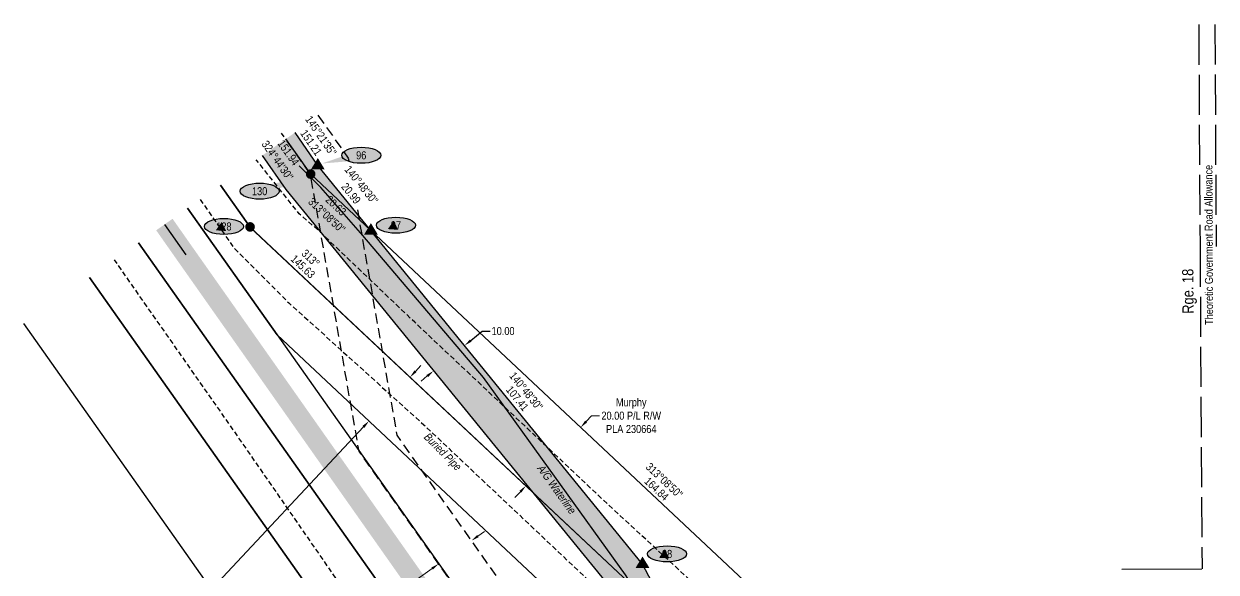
# Model space of a CAD drawing. Extents: x 519217 to 529401, y 6048073 to 6055420.
# Drawn here: x 526175 to 527664, y 6049132 to 6049816 of the extents above; entities that cross this region are included whole.
import ezdxf
from ezdxf.enums import TextEntityAlignment as Align

# ---------------------------------------------------------------- set-up
doc = ezdxf.new("R2010")
doc.units = 0
doc.header["$LTSCALE"] = 5
doc.header["$PDSIZE"] = 0.5
for name, pattern in [('foc-ACCESSROAD', [3.75, 2.5, -1.25]), ('foc-UNSURVEYED', [12.5, 10, -2.5]), ('UG_PIPE', [1.875, 1.25, -0.625])]:
    doc.linetypes.add(name, pattern=pattern)
doc.layers.get('Defpoints').update_dxf_attribs({"color": 9})
for name, color, linetype in [('AS-PIPE-AG', 44, 'Continuous'), ('AS-PIPE-UG', 44, 'UG_PIPE'), ('AS-PIPE-UG-T', 44, 'Continuous'), ('AS-ROADS', 254, 'Continuous'), ('C-AR', 13, 'foc-ACCESSROAD'), ('C-RW', 13, 'Continuous'), ('D-TXT', 6, 'Continuous'), ('F-RW', 190, 'Continuous'), ('L-BD1', 253, 'Continuous'), ('L-MON', 1, 'Continuous'), ('L-ROAD-T', 7, 'Continuous'), ('L-SEC', 7, 'Continuous'), ('L-USEC', 7, 'foc-UNSURVEYED'), ('P-ELEVATION', 7, 'Continuous'), ('P-PROPOSED', 10, 'Continuous'), ('P-PROPOSED-H', 21, 'Continuous'), ('P-STATION', 7, 'Continuous'), ('P-TXT', 4, 'Continuous')]:
    doc.layers.add(name, color=color, linetype=linetype)
doc.layers.add('C-RW-T', color=13, linetype='Continuous', lineweight=9)
doc.styles.add('80', font='ARIALN.TTF', dxfattribs={"height": 10})
doc.styles.add('80CG', font='ARIALN.TTF', dxfattribs={"height": 10})
doc.styles.add('80L', font='ARIALN.TTF', dxfattribs={"height": 10})
doc.dimstyles.new('Compass 5 000', dxfattribs={"dimscale": 5, "dimtxt": 9, "dimasz": 2, "dimexe": 0.2, "dimexo": 0.0625, "dimgap": 0.5, "dimtad": 0, "dimtih": 1, "dimtoh": 1, "dimzin": 0, "dimdsep": 46, "dimtxsty": '80CG', "dimcen": 0.1, "dimse1": 1, "dimse2": 1, "dimclrd": 256, "dimclrt": 256, "dimaunit": 1, "dimadec": 4, "dimazin": 0, "dimtfac": 0.06, "dimtofl": 0, "dimtmove": 0, "dimatfit": 1, "dimfxl": 0.2, "dimtolj": 1, "dimtzin": 0, "dimlwd": -1, "dimarcsym": 0})

# ---------------------------------------------------------------- blocks, each defined once
blk = doc.blocks.new('*D648')
at = {"layer": 'C-RW-T', "transparency": 16777216}
for p, q in [((526877.3, 6049320.2), (526884.2, 6049327.5)), ((526884.2, 6049327.5), (526894.2, 6049327.5)), ((526795.3, 6049232.7), (526788.5, 6049225.4))]:
    blk.add_line(p, q, dxfattribs=at)
for points in [[(526876.1, 6049321.4), (526878.6, 6049319.1), (526870.5, 6049312.9)], [(526794.1, 6049233.9), (526796.5, 6049231.6), (526802.1, 6049240)]]:
    blk.add_solid(points, dxfattribs=at)
at = {"layer": 'Defpoints', "color": 0, "transparency": 16777216}
for p in [(526870.5, 6049312.9), (526875.5, 6049308.3), (526807.1, 6049235.4)]:
    blk.add_point(p, dxfattribs=at)
at = {"layer": 'C-RW-T', "transparency": 16777216, "insert": (526933.7, 6049327.5), "char_height": 10, "attachment_point": 5, "style": '80CG'}
blk.add_mtext('\\A1;Murphy\\P20.00 P/L R/W\\PPLA 230664', dxfattribs=at)
blk = doc.blocks.new('*D650')
at = {"layer": 'C-RW-T', "transparency": 16777216}
for p, q in [((526746.4, 6049084.8), (526754.6, 6049090.5)), ((526668.8, 6049029.9), (526524.1, 6048927.7)), ((526524.1, 6048927.7), (526514.1, 6048927.7))]:
    blk.add_line(p, q, dxfattribs=at)
for points in [[(526745.4, 6049086.1), (526747.4, 6049083.4), (526738.2, 6049079)], [(526667.8, 6049031.3), (526669.8, 6049028.6), (526677, 6049035.7)]]:
    blk.add_solid(points, dxfattribs=at)
at = {"layer": 'Defpoints', "color": 0, "transparency": 16777216}
for p in [(526578.2, 6049305.5), (526516.9, 6049262.2), (526677, 6049035.7)]:
    blk.add_point(p, dxfattribs=at)
at = {"layer": 'C-RW-T', "transparency": 16777216, "insert": (526465.1, 6048927.7), "char_height": 10, "attachment_point": 5, "style": '80CG'}
blk.add_mtext('\\A1;Murphy\\P15.00 Access R/W\\PPlan 862 1718\\PLOC 851574', dxfattribs=at)
blk = doc.blocks.new('*D653')
at = {"layer": 'C-RW-T', "transparency": 16777216}
for p, q in [((526664.2, 6049382.8), (526671, 6049390.1)), ((526599.2, 6049313.6), (526395, 6049095.6)), ((526395, 6049095.6), (526385, 6049095.6))]:
    blk.add_line(p, q, dxfattribs=at)
for points in [[(526663, 6049384), (526665.4, 6049381.7), (526657.4, 6049375.6)], [(526598, 6049314.7), (526600.5, 6049312.4), (526606.1, 6049320.9)]]:
    blk.add_solid(points, dxfattribs=at)
at = {"layer": 'Defpoints', "color": 0, "transparency": 16777216}
for p in [(526606.1, 6049320.9), (526853.4, 6049191.8), (526802.1, 6049137.1)]:
    blk.add_point(p, dxfattribs=at)
at = {"layer": 'C-RW-T', "transparency": 16777216, "insert": (526345.9, 6049095.6), "char_height": 10, "attachment_point": 5, "style": '80CG'}
blk.add_mtext('\\A1;Murphy\\P15.00 P/L R/W\\PPLA 120550', dxfattribs=at)
blk = doc.blocks.new('*D652')
at = {"layer": 'Defpoints', "color": 0, "transparency": 16777216}
for p in [(526683, 6049467.1), (526644.3, 6049435.5), (526725.5, 6049415)]:
    blk.add_point(p, dxfattribs=at)
at = {"layer": 'P-TXT', "transparency": 16777216}
for p, q in [((526733.3, 6049421.3), (526747.7, 6049433.1)), ((526747.7, 6049433.1), (526757.7, 6049433.1)), ((526679, 6049377.1), (526671.3, 6049370.8))]:
    blk.add_line(p, q, dxfattribs=at)
for points in [[(526732.2, 6049422.6), (526734.3, 6049420), (526725.5, 6049415)], [(526678, 6049378.4), (526680.1, 6049375.8), (526686.8, 6049383.4)]]:
    blk.add_solid(points, dxfattribs=at)
at = {"layer": 'P-TXT', "transparency": 16777216, "insert": (526773.6, 6049433.1), "char_height": 10, "attachment_point": 5, "style": '80CG'}
blk.add_mtext('\\A1;10.00', dxfattribs=at)
blk = doc.blocks.new('fdia')
at = {"color": 255, "const_width": 1}
blk.add_lwpolyline([(-0.5, 0, 1), (0.5, 0, 1)], format="xyb", close=True, dxfattribs=at)
blk = doc.blocks.new('Fdiaa')
blk.add_blockref('fdia', (0, 0))
blk = doc.blocks.new('fdib')
at = {"color": 1, "const_width": 1.6}
blk.add_lwpolyline([(-0.4, 0, 1), (0.4, 0, 1)], format="xyb", close=True, dxfattribs=at)
at = {"color": 1}
blk.add_circle((0, 0), 0.8, dxfattribs=at)
blk = doc.blocks.new('Fdibb')
blk.add_blockref('fdib', (0, 0))
blk = doc.blocks.new('fdicc')
for name in ['Fdibb', 'Fdiaa']:
    blk.add_blockref(name, (0, 0))
blk = doc.blocks.new('FDI')
blk.add_blockref('fdicc', (0, 0))
blk = doc.blocks.new('TRIA')
blk.add_hatch(color=255).paths.add_polyline_path([(-0.04, 1.52), (-1.47, -0.87), (1.39, -0.87)])
blk = doc.blocks.new('Hybrid_EC')
at = {"color": 251}
for points in [[(-1.3, -0.74), (0, 1.42), (1.3, -0.74)], [(0.47, -0.26), (0, 0.53), (-0.47, -0.26)]]:
    blk.add_lwpolyline(points, close=True, dxfattribs=at)
at = {"layer": 'Defpoints'}
blk.add_circle((0, 0), 0.05, dxfattribs=at)
at = {"xscale": 1.2, "yscale": 1.2, "zscale": 1.2}
blk.add_blockref('TRIA', (0.05, 0.06), dxfattribs=at)
blk = doc.blocks.new('*U640')
at = {"layer": 'P-ELEVATION'}
h = blk.add_hatch(color=111, dxfattribs=at)
h.dxf.hatch_style = 1
edge = h.paths.add_edge_path()
edge.add_ellipse((0, 0), major_axis=(-24.4, 0), ratio=0.410256, start_angle=0, end_angle=360)
at = {"layer": 'P-ELEVATION', "color": 7, "flags": 128}
blk.add_lwpolyline([(0, 0, 12.5, 0, 0), (-10.1, -4.8, 0, 0, 0)], format="xyseb", dxfattribs=at)
at = {"layer": 'P-ELEVATION', "color": 7}
blk.add_ellipse((0, 0), major_axis=(-24.4, 0), ratio=0.410256, dxfattribs=at)
at = {"layer": 'P-ELEVATION', "style": '80'}
blk.add_attdef('ELEVATION', text='', height=10, dxfattribs=at).set_placement((0, 0), align=Align.MIDDLE_CENTER)
blk = doc.blocks.new('*U642')
at = {"layer": 'P-ELEVATION'}
h = blk.add_hatch(color=111, dxfattribs=at)
h.dxf.hatch_style = 1
edge = h.paths.add_edge_path()
edge.add_ellipse((0, 0), major_axis=(-24.4, 0), ratio=0.410256, start_angle=0, end_angle=360)
at = {"layer": 'P-ELEVATION', "color": 7, "flags": 128}
blk.add_lwpolyline([(0, 0, 12.5, 0, 0), (58.6, 17.3, 0, 0, 0)], format="xyseb", dxfattribs=at)
at = {"layer": 'P-ELEVATION', "color": 7}
blk.add_ellipse((0, 0), major_axis=(-24.4, 0), ratio=0.410256, dxfattribs=at)
at = {"layer": 'P-ELEVATION', "style": '80'}
blk.add_attdef('ELEVATION', text='', height=10, dxfattribs=at).set_placement((0, 0), align=Align.MIDDLE_CENTER)
blk = doc.blocks.new('*U641')
at = {"layer": 'P-ELEVATION'}
h = blk.add_hatch(color=111, dxfattribs=at)
h.dxf.hatch_style = 1
edge = h.paths.add_edge_path()
edge.add_ellipse((0, 0), major_axis=(-24.4, 0), ratio=0.410256, start_angle=0, end_angle=360)
at = {"layer": 'P-ELEVATION', "color": 7, "flags": 128}
blk.add_lwpolyline([(0, 0, 12.5, 0, 0), (-49.4, -10.3, 0, 0, 0)], format="xyseb", dxfattribs=at)
at = {"layer": 'P-ELEVATION', "color": 7}
blk.add_ellipse((0, 0), major_axis=(-24.4, 0), ratio=0.410256, dxfattribs=at)
at = {"layer": 'P-ELEVATION', "style": '80'}
blk.add_attdef('ELEVATION', text='', height=10, dxfattribs=at).set_placement((0, 0), align=Align.MIDDLE_CENTER)
blk = doc.blocks.new('*D762')
at = {"layer": 'C-RW-T', "transparency": 16777216}
for p, q in [((526742.2, 6049177.2), (526750.3, 6049183)), ((526685.1, 6049136.9), (526487.7, 6048997.4)), ((526487.7, 6048997.4), (526477.7, 6048997.4))]:
    blk.add_line(p, q, dxfattribs=at)
for points in [[(526741.2, 6049178.6), (526743.1, 6049175.9), (526734, 6049171.5)], [(526684.1, 6049138.2), (526686, 6049135.5), (526693.2, 6049142.6)]]:
    blk.add_solid(points, dxfattribs=at)
at = {"layer": 'Defpoints', "color": 0, "transparency": 16777216}
for p in [(526738.4, 6049165.2), (526693.2, 6049142.6), (526697.7, 6049136.4)]:
    blk.add_point(p, dxfattribs=at)
at = {"layer": 'C-RW-T', "transparency": 16777216, "insert": (526423, 6048997.4), "char_height": 10, "attachment_point": 5, "style": '80CG'}
blk.add_mtext('\\A1;Murphy\\P10.00 Waterline R/W\\PLOC 195185 \\P(To be Amended)', dxfattribs=at)

msp = doc.modelspace()

# ---------------------------------------------------------------- hatches: boundary and pattern name
at = {"layer": 'P-PROPOSED-H'}
h = msp.add_hatch(color=256, dxfattribs=at)
h.dxf.hatch_style = 1
h.paths.add_polyline_path([(527306.145, 6048258.007), (527347.995, 6048285.378), (527283.381, 6048376.917), (527164.809, 6048608.794), (527076.816, 6048898.027), (526947.789, 6049142.415), (526542.289, 6049639.745), (526513.829, 6049680.938), (526472.966, 6049652.166), (526502.302, 6049609.705), (526905.916, 6049114.687), (527030.395, 6048878.915), (527118.292, 6048589.998), (527240.504, 6048351.001)])

# ---------------------------------------------------------------- linework, layer by layer
at = {"layer": 'AS-PIPE-AG', "flags": 128}
msp.add_lwpolyline([(527259.195, 6048369.331), (527234.92, 6048413.036), (527200.165, 6048474.011), (527141.55, 6048599.396), (527090.7, 6048738.851), (527053.605, 6048888.471), (527022.19, 6048958.641), (526982.135, 6049040.206), (526926.575, 6049129.076), (526749.075, 6049375.216), (526598.42, 6049552.551), (526546.035, 6049612.446), (526518.866, 6049639.415)], dxfattribs=at)
at = {"layer": 'AS-PIPE-UG', "flags": 128}
for points in [[(527238.54, 6048891.956), (527232.025, 6048906.486), (527211.605, 6048928.446), (527130.095, 6049009.131), (526905.54, 6049215.951), (526663.285, 6049444.106), (526542.125, 6049559.656), (526519.045, 6049579.541), (526465.403, 6049646.841)], [(526395.32, 6049597.494), (526437.14, 6049537.291), (526506.235, 6049468.171), (526674.86, 6049315.921), (526956.84, 6049049.896), (527135.555, 6048869.851), (527215.58, 6048805.476)], [(527055.07, 6048426.826), (526981.705, 6048528.736), (526909.52, 6048635.076), (526789.985, 6048802.876), (526601.755, 6049071.486), (526438.28, 6049307.656), (526288.199, 6049522.069)]]:
    msp.add_lwpolyline(points, dxfattribs=at)
at = {"layer": 'AS-ROADS', "const_width": 25, "flags": 128}
msp.add_lwpolyline([(526350.669, 6049566.055), (526377.355, 6049528.066), (526712.895, 6049051.871), (527285.81, 6048244.708)], dxfattribs=at)
at = {"layer": 'AS-ROADS', "flags": 128}
msp.add_lwpolyline([(526350.669, 6049566.055), (526377.355, 6049528.066)], dxfattribs=at)
at = {"layer": 'C-AR', "flags": 128}
for points in [[(526542.388, 6049702.55), (526570.977, 6049662.108), (526580.347, 6049648.78), (526593.788, 6049572.177), (526622.558, 6049408.218), (526641.007, 6049303.07), (526672.211, 6049258.914), (527002.356, 6048791.726), (527128.507, 6048786.578), (527129.907, 6048784.595), (527192.697, 6048695.659), (527239.99, 6048628.689), (527287.373, 6048561.583), (527303.079, 6048539.339), (527320.188, 6048515.113), (527363.469, 6048453.818), (527385.568, 6048422.518), (527421.653, 6048371.416), (527439.282, 6048346.451)], [(527397.432, 6048319.08), (527380.835, 6048342.586), (527344.75, 6048393.689), (527322.624, 6048425.024), (527277.229, 6048489.307), (527275.196, 6048492.176), (527259.468, 6048514.445), (527212.087, 6048581.558), (527164.736, 6048648.639), (527101.88, 6048737.646), (526972.647, 6048747.125), (526593.737, 6049283.347), (526583.419, 6049342.122), (526561.835, 6049465.134), (526533.066, 6049629.094), (526497.125, 6049679.937)]]:
    msp.add_lwpolyline(points, dxfattribs=at)
at = {"layer": 'C-RW', "flags": 128}
for points in [[(527398.434, 6048318.367), (527165.323, 6048648.193), (527182.233, 6048676.773), (527313.514, 6048895.459), (527189.325, 6048964.501), (527209.601, 6048995.091), (526533.366, 6049628.939), (526502.329, 6049672.841)], [(526420.522, 6049615.24), (526457.551, 6049562.855), (527223.584, 6048844.838), (527266.95, 6048818.768), (527228.384, 6048754.503), (527178.158, 6048784.72), (526491.33, 6049428.4), (526379.627, 6049586.445)], [(526420.606, 6049615.299), (526457.61, 6049562.956), (527187.147, 6048879.148), (527096.376, 6048727.942), (527046.338, 6048643.372), (527314.733, 6048263.624)], [(526256.981, 6049500.088), (526961.971, 6048502.493), (527004.007, 6048572.911), (527046.052, 6048643.368), (527102.147, 6048737.352), (527130.169, 6048784.307), (527147.532, 6048813.411), (527186.869, 6048879.268), (527272.645, 6048828.157), (527266.981, 6048818.715), (527228.456, 6048754.377), (527193.104, 6048695.15), (527181.974, 6048676.653), (527165.027, 6048648.294), (527109.129, 6048554.118), (527067.197, 6048483.525), (527025.007, 6048413.297), (527034.055, 6048400.488), (527072.812, 6048345.612), (527120.202, 6048278.516), (527167.631, 6048211.364), (527188.863, 6048181.301)], [(527130.148, 6048090.601), (527111.648, 6048116.788), (527064.212, 6048183.93), (527016.818, 6048251.018), (526175.153, 6049442.472)]]:
    msp.add_lwpolyline(points, dxfattribs=at)
at = {"layer": 'C-RW', "linetype": 'ByBlock', "flags": 128}
for points in [[(526379.62, 6049586.44), (526491.323, 6049428.386), (527109.121, 6048554.104), (527128.524, 6048526.682), (527156.523, 6048487.026), (527177.614, 6048457.17), (527203.916, 6048419.927), (527219.681, 6048397.619), (527223.216, 6048392.609), (527314.448, 6048263.438)], [(527251.651, 6048222.366), (527162.057, 6048349.216), (527114.668, 6048416.315), (527095.288, 6048443.752), (527067.266, 6048483.404), (526318.275, 6049543.246)]]:
    msp.add_lwpolyline(points, dxfattribs=at)
at = {"layer": 'F-RW', "flags": 128}
for points in [[(526318.281, 6049543.251), (527067.266, 6048483.404), (527095.288, 6048443.752), (527114.668, 6048416.315), (527162.057, 6048349.216), (527251.651, 6048222.366)], [(527188.868, 6048181.304), (527120.204, 6048278.52), (527072.814, 6048345.615), (527034.057, 6048400.492), (526256.981, 6049500.088)]]:
    msp.add_lwpolyline(points, dxfattribs=at)
at = {"layer": 'L-SEC', "flags": 128}
msp.add_lwpolyline([(527646.236, 6049136.212), (527546.289, 6049135.712)], dxfattribs=at)
at = {"layer": 'L-USEC', "flags": 128}
for points in [[(527641.582, 6049940.491), (527644.04, 6049538.428)], [(527661.689, 6049940.614), (527664.146, 6049538.551)], [(527644.04, 6049538.428), (527646.497, 6049136.365)]]:
    msp.add_lwpolyline(points, dxfattribs=at)
at = {"layer": 'P-PROPOSED', "flags": 128}
for points in [[(527347.995, 6048285.378), (527283.381, 6048376.917), (527283.381, 6048376.917), (527283.381, 6048376.917), (527283.381, 6048376.917), (527283.381, 6048376.917), (527283.381, 6048376.917), (527164.809, 6048608.794), (527076.816, 6048898.027), (526947.789, 6049142.415), (526542.289, 6049639.745), (526542.289, 6049639.745), (526513.829, 6049680.938)], [(526472.966, 6049652.166), (526502.302, 6049609.705), (526905.916, 6049114.687), (527030.395, 6048878.915), (527118.292, 6048589.998), (527240.504, 6048351.001), (527306.145, 6048258.007)]]:
    msp.add_lwpolyline(points, dxfattribs=at)

# ---------------------------------------------------------------- block references
at = {"layer": 'L-MON', "xscale": 4.997438599999936, "yscale": 4.997438599999936, "zscale": 4.997438599999936}
for name, p in [('Hybrid_EC', (526542.289, 6049639.745)), ('FDI', (526533.345, 6049629.036)), ('FDI', (526457.645, 6049563.091)), ('Hybrid_EC', (526608.589, 6049558.431)), ('Hybrid_EC', (526947.789, 6049142.415))]:
    msp.add_blockref(name, p, dxfattribs=at)
at = {"layer": 'P-STATION', "xscale": 0.99948772, "yscale": 0.99948772, "zscale": 0.99948772}
for name, p, values in [('*U642', (526469.616, 6049607.686), {'ELEVATION': '130'}), ('*U640', (526424.962, 6049563.669), {'ELEVATION': '128'}), ('*U640', (526978.484, 6049155.037), {'ELEVATION': '98'})]:
    msp.add_blockref(name, p, dxfattribs=at).add_auto_attribs(values)

# ---------------------------------------------------------------- texts
at = {"layer": 'AS-PIPE-UG-T', "char_height": 9.99488, "attachment_point": 1, "style": '80L'}
for s, width, insert, rotation in [('{\\fArial Narrow|b0|i1|c0|p34;Buried Pipe}', 59.03588, (526681.186, 6049307.008), 314.787593), ('{\\fArial Narrow|b0|i1|c0|p34;A/G Waterline}', 75.20914, (526824.009, 6049267.29), 305.796667)]:
    msp.add_mtext_dynamic_manual_height_columns(s, width=width, gutter_width=50, heights=[0], dxfattribs=dict(at, insert=insert, rotation=rotation))
at = {"layer": 'D-TXT', "color": 3, "insert": (527621.999, 6049454.682), "char_height": 14, "attachment_point": 1, "rotation": 90.338816, "style": '80L'}
msp.add_mtext_dynamic_manual_height_columns('Rge. 18', width=73.75526, gutter_width=47.5, heights=[0], dxfattribs=at)
at = {"layer": 'L-BD1', "style": '80L'}
for s, height, rotation, p in [("145°21'35''", 9.99488, 304.6403, (526546.261, 6049676.806)), ('151.21', 9.9949, 304.6403, (526533.926, 6049668.284)), ('145.63', 9.9949, 316.8755, (526523.713, 6049513.597)), ('313°', 9.9949, 316.8755, (526533.449, 6049523.992)), ("140°48'30''", 9.99488, 309.1922, (526802.573, 6049358.081)), ('107.41', 9.9949, 309.1922, (526791.535, 6049349.081)), ("313°08'50''", 9.99488, 316.8624, (526975.115, 6049246.621)), ('164.84', 9.9949, 316.8624, (526965.376, 6049236.228))]:
    msp.add_text(s, height=height, rotation=rotation, dxfattribs=at).set_placement(p, align=Align.MIDDLE)
at = {"layer": 'L-BD1', "insert": (526509.71, 6049658.602), "char_height": 9.99488, "width": 56.78456, "attachment_point": 2, "rotation": 305.258831, "style": '80L'}
msp.add_mtext("151.94\\P324°44'30''", dxfattribs=at)
at = {"layer": 'L-ROAD-T', "style": '80L'}
msp.add_text('Theoretic Government Road Allowance', height=9.99485, rotation=90.267592, dxfattribs=at).set_placement((527654.921, 6049540.677), align=Align.MIDDLE_CENTER)

# ---------------------------------------------------------------- dimensions: what is measured, and where the dimension line sits
at = {"layer": 'C-RW-T'}
for base, p1, p2, angle, text, picture, middle in [((526606.088, 6049320.851), (526853.382, 6049191.836), (526802.118, 6049137.136), 226.857466, 'Murphy\\P15.00 P/L R/W\\PPLA 120550', '*D653', (526345.941, 6049095.641)), ((526870.501, 6049312.936), (526807.123, 6049235.352), (526875.474, 6049308.274), 46.853133, 'Murphy\\P20.00 P/L R/W\\PPLA 230664', '*D648', (526933.718, 6049327.528)), ((526676.957, 6049035.708), (526578.17, 6049305.484), (526516.905, 6049262.189), 215.248516, 'Murphy\\P15.00 Access R/W\\PPlan 862 1718\\PLOC 851574', '*D650', (526465.123, 6048927.668)), ((526693.235, 6049142.648), (526738.438, 6049165.196), (526697.663, 6049136.383), 215.246354, 'Murphy\\P10.00 Waterline R/W\\PLOC 195185 \\P(To be Amended)', '*D762', (526422.973, 6048997.376))]:
    dim = msp.add_linear_dim(base=base, p1=p1, p2=p2, angle=angle, text=text, dimstyle='Compass 5 000', dxfattribs=at)
    dim.commit()
    dim.dimension.update_dxf_attribs({"geometry": picture, "text_midpoint": middle, "dimtype": 161})
at = {"layer": 'P-TXT'}
dim = msp.add_linear_dim(base=(526725.524, 6049415.015), p1=(526644.312, 6049435.535), p2=(526683.044, 6049467.115), angle=39.192199, text='10.00', dimstyle='Compass 5 000', dxfattribs=at)
dim.commit()
dim.dimension.update_dxf_attribs({"geometry": '*D652', "text_midpoint": (526773.63, 6049433.09), "dimtype": 161})

# ---------------------------------------------------------------- next in the draw order: texts
at = {"layer": 'L-BD1', "insert": (526600.616, 6049618.628), "char_height": 9.99488, "width": 56.78456, "attachment_point": 2, "rotation": 309.192199, "style": '80L', "bg_fill": 3, "box_fill_scale": 1.1, "bg_fill_color": 256, "bg_fill_transparency": 0}
msp.add_mtext("140°48'30'' 20.99", dxfattribs=at)

# ---------------------------------------------------------------- next in the draw order: block references
at = {"layer": 'P-STATION', "xscale": 0.99948772, "yscale": 0.99948772, "zscale": 0.99948772}
for name, p, values in [('*U641', (526596.485, 6049652.487), {'ELEVATION': '96'}), ('*U640', (526639.805, 6049565.195), {'ELEVATION': '97'})]:
    msp.add_blockref(name, p, dxfattribs=at).add_auto_attribs(values)

# ---------------------------------------------------------------- next in the draw order: texts
at = {"layer": 'L-BD1', "insert": (526568.293, 6049593.353), "char_height": 9.99488, "width": 56.78456, "attachment_point": 2, "rotation": 316.853132, "style": '80L', "bg_fill": 1, "box_fill_scale": 1.1, "bg_fill_color": 21, "bg_fill_transparency": 0}
msp.add_mtext("20.63\\P313°08'50''", dxfattribs=at)

doc.saveas('drawing.dxf')
